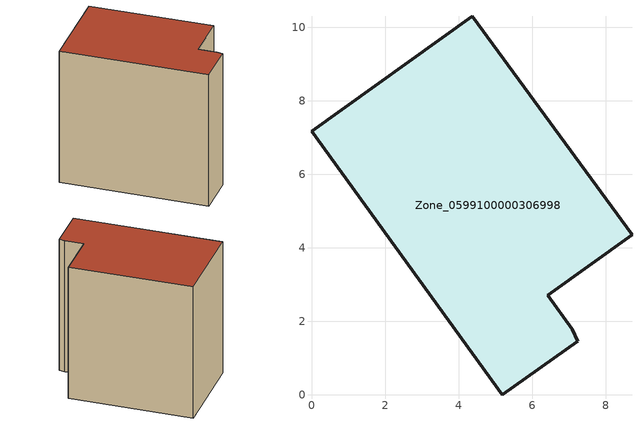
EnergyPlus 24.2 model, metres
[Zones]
Zone_0599100000306998
 floor ground (C_G): 7.24,1.46 5.19,0 0,7.17 4.38,10.31 8.72,4.36 6.43,2.72 7.09,1.79 z0
 wall outside (C_F): 4.38,10.31 0,7.17 5.19,0 7.24,1.46 7.09,1.79 6.43,2.72 8.72,4.36 4.38,10.31 z0:8.49
 roof outside (C_R): 5.19,0 7.24,1.46 7.09,1.79 6.43,2.72 8.72,4.36 4.38,10.31 0,7.17 z8.49
[BUILDING]
Pand.0599100000306998: North Axis=0; Terrain=City; Loads Convergence Tolerance Value=0.04; Temperature Convergence Tolerance Value=0.4; Solar Distribution=FullExterior; Maximum Number of Warmup Days=25; Minimum Number of Warmup Days=1
[Site:Location]
Rotterdam.The.Hague.AP_ZH_NLD Design_Conditions: Latitude=51.96; Longitude=4.45; Time Zone=1; Elevation=-4.5
[SITE:GROUNDTEMPERATURE:BUILDINGSURFACE]
18, 18, 18, 18, 18, 18, 18, 18, 18, 18, 18, 18
[MATERIAL] Thermal Absorptance=0.9; Solar Absorptance=0.7; Visible Absorptance=0.7
Name | Roughness | Thickness | Conductivity | Density | Specific Heat
G.TI.1975-1991 | MediumSmooth | 0.15 | 0.288461 | 540 | 1210
F.TI.1975-1991 | Rough | 0.3 | 0.230769 | 1920 | 840
R.TI.1975-1991 | MediumRough | 0.2 | 0.153846 | 1500 | 1000
[CONSTRUCTION]
C_G: G.TI.1975-1991
C_F: F.TI.1975-1991
C_R: R.TI.1975-1991
[ZONE]
Zone_0599100000306998: Type=1; Multiplier=1; Ceiling Height=Autocalculate; Volume=Autocalculate; Floor Area=autocalculate; Part of Total Floor Area=Yes
[ZONEINFILTRATION:DESIGNFLOWRATE]
Infil_Zone_0599100000306998: Zone or ZoneList or Space or SpaceList=Zone_0599100000306998; Schedule=AlwaysOn; Design Flow Rate Calculation Method=Flow/Area; Flow Rate per Floor Area=0.003; Constant Term Coefficient=1; Temperature Term Coefficient=0; Velocity Term Coefficient=0; Velocity Squared Term Coefficient=0
[HVACTEMPLATE:ZONE:IDEALLOADSAIRSYSTEM]
Zone_0599100000306998: Maximum Heating Supply Air Temperature=50; Minimum Cooling Supply Air Temperature=13; Maximum Heating Supply Air Humidity Ratio=0.0156; Minimum Cooling Supply Air Humidity Ratio=0.0077; Heating Limit=NoLimit; Cooling Limit=NoLimit; Dehumidification Control Type=ConstantSensibleHeatRatio; Cooling Sensible Heat Ratio=0.7; Dehumidification Setpoint=60; Humidification Control Type=None; Humidification Setpoint=30; Outdoor Air Method=None; Outdoor Air Flow Rate per Person=0.00944; Outdoor Air Flow Rate per Zone Floor Area=0; Outdoor Air Flow Rate per Zone=0; Demand Controlled Ventilation Type=None; Outdoor Air Economizer Type=NoEconomizer; Heat Recovery Type=None; Sensible Heat Recovery Effectiveness=0.7; Latent Heat Recovery Effectiveness=0.65
[ZONECONTROL:THERMOSTAT]
ThermostatControl_Zone_0599100000306998: Zone or ZoneList=Zone_0599100000306998; Control Type Schedule=DualSetpointControlType; Control 1=Thermostat_Zone_0599100000306998; Temperature Difference Between Cutout And Setpoint=0
[THERMOSTATSETPOINT:DUALSETPOINT]
Thermostat_Zone_0599100000306998: Heating Setpoint Temperature Schedule=HeatingSetpoint_Zone_0599100000306998; Cooling Setpoint Temperature Schedule=CoolingSetpoint_Zone_0599100000306998
[SCHEDULE:COMPACT]
HeatingSetpoint_Zone_0599100000306998: Through: 12/31, For: AllDays, Until: 24:00, 21
CoolingSetpoint_Zone_0599100000306998: Through: 12/31, For: AllDays, Until: 24:00, 24
DualSetpointControlType: Through: 12/31, For: AllDays, Until: 24:00, 4
AlwaysOn: Through: 12/31, For: AllDays, Until: 24:00, 1
